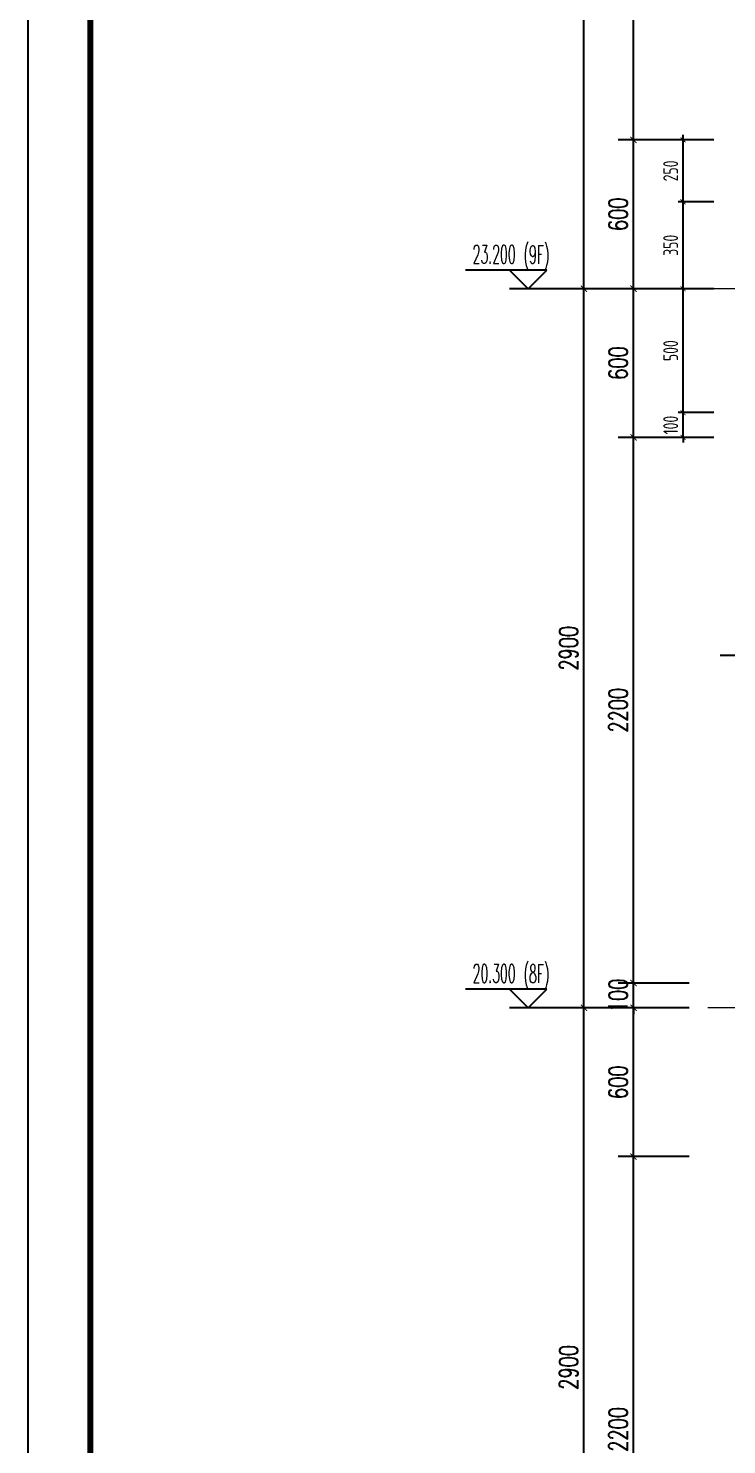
# Model space of a CAD drawing. Extents: x -668857 to 154266, y -275694 to 291306.
# Drawn here: x 23057 to 25876, y 156037 to 161749 of the extents above; entities that cross this region are included whole.
import ezdxf

# ---------------------------------------------------------------- set-up
doc = ezdxf.new("R2010")
doc.units = 0
doc.header["$LTSCALE"] = 1000
doc.linetypes.add('DOTE', pattern=[2.42, 2, -0.2, 0.02, -0.2])
doc.layers.get('0').update_dxf_attribs({"linetype": 'CONTINUOUS'})
doc.layers.get('DEFPOINTS').update_dxf_attribs({"linetype": 'CONTINUOUS'})
for name, color, linetype in [('DIM', 2, 'CONTINUOUS'), ('DIM_ELEV', 3, 'CONTINUOUS'), ('DIM_IDEN', 67, 'CONTINUOUS'), ('PUB_DIM', 3, 'CONTINUOUS'), ('PUB_TEXT', 2, 'CONTINUOUS'), ('yichutu', 7, 'CONTINUOUS')]:
    doc.layers.add(name, color=color, linetype=linetype)
doc.layers.add('DOTE', color=19, linetype='DOTE', lineweight=9)
doc.layers.add('图框', color=9, linetype='CONTINUOUS', lineweight=18)
doc.styles.add('_TCH_DIM', font='SIMPLEX.shx', dxfattribs={"width": 0.7, "bigfont": 'GBCBIG.shx'})
doc.styles.add('_TCH_DIM_T3', font='SIMPLEX', dxfattribs={"width": 0.705882, "bigfont": 'GBCBIG'})
doc.styles.add('TSSD_DIMENSION', font='Tssdeng.shx', dxfattribs={"width": 0.7, "bigfont": 'tssdchn.shx'})
doc.dimstyles.new('_TCH_ARCH&&25', dxfattribs={"dimtxt": 74.375, "dimasz": 25, "dimexe": 62.5, "dimexo": 75, "dimgap": 25, "dimtad": 1, "dimdec": 0, "dimzin": 0, "dimdsep": 46, "dimtxsty": '_TCH_DIM_T3', "dimblk": 'ARCHTICK', "dimcen": 0.09, "dimclrt": 7, "dimazin": 0, "dimtfac": 1, "dimtdec": 0, "dimtix": 1, "dimtmove": 2, "dimatfit": 3, "dimldrblk": 'ARCHTICK', "dimfxl": 0, "dimtolj": 1, "dimtzin": 0, "dimarcsym": 0})
doc.dimstyles.new('TSSD_20_20', dxfattribs={"dimtxt": 60, "dimasz": 20, "dimexe": 20, "dimexo": 50, "dimgap": 20, "dimtad": 1, "dimdec": 0, "dimzin": 0, "dimdsep": 46, "dimtxsty": 'TSSD_DIMENSION', "dimblk": 'ARCHTICK', "dimblk1": 'ARCHTICK', "dimblk2": 'ARCHTICK', "dimcen": 0, "dimdle": 20, "dimclrt": 7, "dimadec": 0, "dimazin": 0, "dimtfac": 1, "dimtdec": 0, "dimtix": 1, "dimtmove": 2, "dimatfit": 3, "dimfxl": 0, "dimtolj": 1, "dimtzin": 0, "dimarcsym": 0})

# ---------------------------------------------------------------- blocks, each defined once
blk = doc.blocks.new('GFDDDDRG')
at = {"layer": '图框'}
blk.add_lwpolyline([(923310, -107437), (923310, -159999), (893610, -159999), (893610, -107437)], close=True, dxfattribs=at)
blk.add_lwpolyline([(923310, -107437), (923310, -159999), (893610, -159999), (893610, -107437)], close=True, dxfattribs=at)
at = {"layer": '图框', "const_width": 50}
blk.add_lwpolyline([(894110, -159499), (922810, -159499), (922810, -108687), (894110, -108687)], close=True, dxfattribs=at)
blk = doc.blocks.new('yct-1051-594-26275-14850-25-1002.0')
at = {"layer": 'yichutu', "color": 7}
blk.add_lwpolyline([(0, 0), (0, 14850), (26275, 14850), (26275, 0)], close=True, dxfattribs=at)
blk = doc.blocks.new('_ArchTick')
at = {"color": 0, "linetype": 'ByBlock', "const_width": 0.15}
blk.add_lwpolyline([(-0.5, -0.5), (0.5, 0.5)], dxfattribs=at)
blk = doc.blocks.new('*D3156')
at = {"layer": 'DEFPOINTS', "color": 0}
for p in [(25699.6, 161299), (25874.3, 161299), (25874.3, 161049)]:
    blk.add_point(p, dxfattribs=at)
at = {"layer": 'DIM', "color": 0, "lineweight": -2}
for p, q in [((25824.3, 161299), (25679.6, 161299)), ((25699.6, 161029), (25699.6, 161319)), ((25824.3, 161049), (25679.6, 161049))]:
    blk.add_line(p, q, dxfattribs=at)
at = {"layer": 'DIM', "color": 0, "lineweight": -2, "xscale": 20, "yscale": 20, "zscale": 20}
for p, rotation in [((25699.6, 161299), 90), ((25699.6, 161049), 270)]:
    blk.add_blockref('_ArchTick', p, dxfattribs=dict(at, rotation=rotation))
at = {"layer": 'DIM', "color": 7, "insert": (25649.6, 161174), "char_height": 60, "attachment_point": 5, "rotation": 90, "style": 'TSSD_DIMENSION'}
blk.add_mtext('\\A1;250', dxfattribs=at)
blk = doc.blocks.new('*D3157')
at = {"layer": 'DEFPOINTS', "color": 0}
for p in [(25699.6, 161049), (25874.3, 161049), (25874.3, 160699)]:
    blk.add_point(p, dxfattribs=at)
at = {"layer": 'DIM', "color": 0, "lineweight": -2}
for p, q in [((25699.6, 160679), (25699.6, 161069)), ((25824.3, 161049), (25679.6, 161049)), ((25824.3, 160699), (25679.6, 160699))]:
    blk.add_line(p, q, dxfattribs=at)
at = {"layer": 'DIM', "color": 0, "lineweight": -2, "xscale": 20, "yscale": 20, "zscale": 20}
for p, rotation in [((25699.6, 161049), 90), ((25699.6, 160699), 270)]:
    blk.add_blockref('_ArchTick', p, dxfattribs=dict(at, rotation=rotation))
at = {"layer": 'DIM', "color": 7, "insert": (25649.6, 160874), "char_height": 60, "attachment_point": 5, "rotation": 90, "style": 'TSSD_DIMENSION'}
blk.add_mtext('\\A1;350', dxfattribs=at)
blk = doc.blocks.new('*D3169')
at = {"layer": 'DEFPOINTS', "color": 0}
for p in [(25499.6, 157199), (25799.6, 157199), (25799.6, 154999)]:
    blk.add_point(p, dxfattribs=at)
at = {"layer": 'PUB_DIM', "color": 0, "lineweight": -2}
for p, q in [((25724.6, 157199), (25437.1, 157199)), ((25499.6, 154999), (25499.6, 157199)), ((25724.6, 154999), (25437.1, 154999))]:
    blk.add_line(p, q, dxfattribs=at)
at = {"layer": 'PUB_DIM', "color": 0, "lineweight": -2, "xscale": 25, "yscale": 25, "zscale": 25}
for p, rotation in [((25499.6, 157199), 90), ((25499.6, 154999), 270)]:
    blk.add_blockref('_ArchTick', p, dxfattribs=dict(at, rotation=rotation))
at = {"layer": 'PUB_DIM', "color": 7, "insert": (25437.5, 156099), "char_height": 74.38, "attachment_point": 5, "rotation": 90, "style": '_TCH_DIM_T3'}
blk.add_mtext('\\A1;2200', dxfattribs=at)
blk = doc.blocks.new('*D3170')
at = {"layer": 'DEFPOINTS', "color": 0}
for p in [(25499.6, 157799), (25799.6, 157799), (25799.6, 157199)]:
    blk.add_point(p, dxfattribs=at)
at = {"layer": 'PUB_DIM', "color": 0, "lineweight": -2}
for p, q in [((25724.6, 157799), (25437.1, 157799)), ((25499.6, 157199), (25499.6, 157799)), ((25724.6, 157199), (25437.1, 157199))]:
    blk.add_line(p, q, dxfattribs=at)
at = {"layer": 'PUB_DIM', "color": 0, "lineweight": -2, "xscale": 25, "yscale": 25, "zscale": 25}
for p, rotation in [((25499.6, 157799), 90), ((25499.6, 157199), 270)]:
    blk.add_blockref('_ArchTick', p, dxfattribs=dict(at, rotation=rotation))
at = {"layer": 'PUB_DIM', "color": 7, "insert": (25437.5, 157499), "char_height": 74.38, "attachment_point": 5, "rotation": 90, "style": '_TCH_DIM_T3'}
blk.add_mtext('\\A1;600', dxfattribs=at)
blk = doc.blocks.new('*D3171')
at = {"layer": 'DEFPOINTS', "color": 0}
for p in [(25499.6, 157899), (25799.6, 157899), (25799.6, 157799)]:
    blk.add_point(p, dxfattribs=at)
at = {"layer": 'PUB_DIM', "color": 0, "lineweight": -2}
for p, q in [((25724.6, 157899), (25437.1, 157899)), ((25499.6, 157899), (25499.6, 157924)), ((25499.6, 157799), (25499.6, 157899)), ((25724.6, 157799), (25437.1, 157799)), ((25499.6, 157799), (25499.6, 157774))]:
    blk.add_line(p, q, dxfattribs=at)
at = {"layer": 'PUB_DIM', "color": 0, "lineweight": -2, "xscale": 25, "yscale": 25, "zscale": 25}
for p, rotation in [((25499.6, 157899), 270), ((25499.6, 157799), 90)]:
    blk.add_blockref('_ArchTick', p, dxfattribs=dict(at, rotation=rotation))
at = {"layer": 'PUB_DIM', "color": 7, "insert": (25437.5, 157849), "char_height": 74.38, "attachment_point": 5, "rotation": 90, "style": '_TCH_DIM_T3'}
blk.add_mtext('\\A1;100', dxfattribs=at)
blk = doc.blocks.new('*D3172')
at = {"layer": 'DEFPOINTS', "color": 0}
for p in [(25499.6, 160099), (25799.6, 160099), (25799.6, 157899)]:
    blk.add_point(p, dxfattribs=at)
at = {"layer": 'PUB_DIM', "color": 0, "lineweight": -2}
for p, q in [((25724.6, 160099), (25437.1, 160099)), ((25499.6, 157899), (25499.6, 160099)), ((25724.6, 157899), (25437.1, 157899))]:
    blk.add_line(p, q, dxfattribs=at)
at = {"layer": 'PUB_DIM', "color": 0, "lineweight": -2, "xscale": 25, "yscale": 25, "zscale": 25}
for p, rotation in [((25499.6, 160099), 90), ((25499.6, 157899), 270)]:
    blk.add_blockref('_ArchTick', p, dxfattribs=dict(at, rotation=rotation))
at = {"layer": 'PUB_DIM', "color": 7, "insert": (25437.5, 158999), "char_height": 74.38, "attachment_point": 5, "rotation": 90, "style": '_TCH_DIM_T3'}
blk.add_mtext('\\A1;2200', dxfattribs=at)
blk = doc.blocks.new('*D3173')
at = {"layer": 'DEFPOINTS', "color": 0}
for p in [(25499.6, 160699), (25799.6, 160699), (25799.6, 160099)]:
    blk.add_point(p, dxfattribs=at)
at = {"layer": 'PUB_DIM', "color": 0, "lineweight": -2}
for p, q in [((25724.6, 160699), (25437.1, 160699)), ((25499.6, 160099), (25499.6, 160699)), ((25724.6, 160099), (25437.1, 160099))]:
    blk.add_line(p, q, dxfattribs=at)
at = {"layer": 'PUB_DIM', "color": 0, "lineweight": -2, "xscale": 25, "yscale": 25, "zscale": 25}
for p, rotation in [((25499.6, 160699), 90), ((25499.6, 160099), 270)]:
    blk.add_blockref('_ArchTick', p, dxfattribs=dict(at, rotation=rotation))
at = {"layer": 'PUB_DIM', "color": 7, "insert": (25437.5, 160399), "char_height": 74.38, "attachment_point": 5, "rotation": 90, "style": '_TCH_DIM_T3'}
blk.add_mtext('\\A1;600', dxfattribs=at)
blk = doc.blocks.new('*D3174')
at = {"layer": 'DEFPOINTS', "color": 0}
for p in [(25499.6, 161299), (25799.6, 161299), (25799.6, 160699)]:
    blk.add_point(p, dxfattribs=at)
at = {"layer": 'PUB_DIM', "color": 0, "lineweight": -2}
for p, q in [((25724.6, 161299), (25437.1, 161299)), ((25499.6, 160699), (25499.6, 161299)), ((25724.6, 160699), (25437.1, 160699))]:
    blk.add_line(p, q, dxfattribs=at)
at = {"layer": 'PUB_DIM', "color": 0, "lineweight": -2, "xscale": 25, "yscale": 25, "zscale": 25}
for p, rotation in [((25499.6, 161299), 90), ((25499.6, 160699), 270)]:
    blk.add_blockref('_ArchTick', p, dxfattribs=dict(at, rotation=rotation))
at = {"layer": 'PUB_DIM', "color": 7, "insert": (25437.5, 160999), "char_height": 74.38, "attachment_point": 5, "rotation": 90, "style": '_TCH_DIM_T3'}
blk.add_mtext('\\A1;600', dxfattribs=at)
blk = doc.blocks.new('*D3175')
at = {"layer": 'DEFPOINTS', "color": 0}
for p in [(25499.6, 162999), (25799.6, 162999), (25799.6, 161299)]:
    blk.add_point(p, dxfattribs=at)
at = {"layer": 'PUB_DIM', "color": 0, "lineweight": -2}
for p, q in [((25724.6, 162999), (25437.1, 162999)), ((25499.6, 161299), (25499.6, 162999)), ((25724.6, 161299), (25437.1, 161299))]:
    blk.add_line(p, q, dxfattribs=at)
at = {"layer": 'PUB_DIM', "color": 0, "lineweight": -2, "xscale": 25, "yscale": 25, "zscale": 25}
for p, rotation in [((25499.6, 162999), 90), ((25499.6, 161299), 270)]:
    blk.add_blockref('_ArchTick', p, dxfattribs=dict(at, rotation=rotation))
at = {"layer": 'PUB_DIM', "color": 7, "insert": (25437.5, 162149), "char_height": 74.38, "attachment_point": 5, "rotation": 90, "style": '_TCH_DIM_T3'}
blk.add_mtext('\\A1;1700', dxfattribs=at)
blk = doc.blocks.new('*D3182')
at = {"layer": 'DEFPOINTS', "color": 0}
for p in [(25299.6, 157799), (25799.6, 157799), (25799.6, 154899)]:
    blk.add_point(p, dxfattribs=at)
at = {"layer": 'PUB_DIM', "color": 0, "lineweight": -2}
for p, q in [((25724.6, 157799), (25237.1, 157799)), ((25299.6, 154899), (25299.6, 157799)), ((25724.6, 154899), (25237.1, 154899))]:
    blk.add_line(p, q, dxfattribs=at)
at = {"layer": 'PUB_DIM', "color": 0, "lineweight": -2, "xscale": 25, "yscale": 25, "zscale": 25}
for p, rotation in [((25299.6, 157799), 90), ((25299.6, 154899), 270)]:
    blk.add_blockref('_ArchTick', p, dxfattribs=dict(at, rotation=rotation))
at = {"layer": 'PUB_DIM', "color": 7, "insert": (25237.5, 156349), "char_height": 74.38, "attachment_point": 5, "rotation": 90, "style": '_TCH_DIM_T3'}
blk.add_mtext('\\A1;2900', dxfattribs=at)
blk = doc.blocks.new('*D3183')
at = {"layer": 'DEFPOINTS', "color": 0}
for p in [(25299.6, 160699), (25799.6, 160699), (25799.6, 157799)]:
    blk.add_point(p, dxfattribs=at)
at = {"layer": 'PUB_DIM', "color": 0, "lineweight": -2}
for p, q in [((25724.6, 160699), (25237.1, 160699)), ((25299.6, 157799), (25299.6, 160699)), ((25724.6, 157799), (25237.1, 157799))]:
    blk.add_line(p, q, dxfattribs=at)
at = {"layer": 'PUB_DIM', "color": 0, "lineweight": -2, "xscale": 25, "yscale": 25, "zscale": 25}
for p, rotation in [((25299.6, 160699), 90), ((25299.6, 157799), 270)]:
    blk.add_blockref('_ArchTick', p, dxfattribs=dict(at, rotation=rotation))
at = {"layer": 'PUB_DIM', "color": 7, "insert": (25237.5, 159249), "char_height": 74.38, "attachment_point": 5, "rotation": 90, "style": '_TCH_DIM_T3'}
blk.add_mtext('\\A1;2900', dxfattribs=at)
blk = doc.blocks.new('*D3184')
at = {"layer": 'DEFPOINTS', "color": 0}
for p in [(25299.6, 163599), (25799.6, 163599), (25799.6, 160699)]:
    blk.add_point(p, dxfattribs=at)
at = {"layer": 'PUB_DIM', "color": 0, "lineweight": -2}
for p, q in [((25724.6, 163599), (25237.1, 163599)), ((25299.6, 160699), (25299.6, 163599)), ((25724.6, 160699), (25237.1, 160699))]:
    blk.add_line(p, q, dxfattribs=at)
at = {"layer": 'PUB_DIM', "color": 0, "lineweight": -2, "xscale": 25, "yscale": 25, "zscale": 25}
for p, rotation in [((25299.6, 163599), 90), ((25299.6, 160699), 270)]:
    blk.add_blockref('_ArchTick', p, dxfattribs=dict(at, rotation=rotation))
at = {"layer": 'PUB_DIM', "color": 7, "insert": (25237.5, 162149), "char_height": 74.38, "attachment_point": 5, "rotation": 90, "style": '_TCH_DIM_T3'}
blk.add_mtext('\\A1;2900', dxfattribs=at)
blk = doc.blocks.new('*D3428')
at = {"layer": 'DEFPOINTS', "color": 0}
for p in [(25699.6, 160699), (25874.3, 160699), (25874.3, 160199)]:
    blk.add_point(p, dxfattribs=at)
at = {"layer": 'DIM', "color": 0, "lineweight": -2}
for p, q in [((25824.3, 160699), (25679.6, 160699)), ((25699.6, 160179), (25699.6, 160719)), ((25824.3, 160199), (25679.6, 160199))]:
    blk.add_line(p, q, dxfattribs=at)
at = {"layer": 'DIM', "color": 0, "lineweight": -2, "xscale": 20, "yscale": 20, "zscale": 20}
for p, rotation in [((25699.6, 160699), 90), ((25699.6, 160199), 270)]:
    blk.add_blockref('_ArchTick', p, dxfattribs=dict(at, rotation=rotation))
at = {"layer": 'DIM', "color": 7, "insert": (25649.6, 160449), "char_height": 60, "attachment_point": 5, "rotation": 90, "style": 'TSSD_DIMENSION'}
blk.add_mtext('\\A1;500', dxfattribs=at)
blk = doc.blocks.new('*D3429')
at = {"layer": 'DEFPOINTS', "color": 0}
for p in [(25699.6, 160199), (25874.3, 160199), (25874.3, 160099)]:
    blk.add_point(p, dxfattribs=at)
at = {"layer": 'DIM', "color": 0, "lineweight": -2}
for p, q in [((25699.6, 160199), (25699.6, 160219)), ((25824.3, 160199), (25679.6, 160199)), ((25699.6, 160099), (25699.6, 160199)), ((25824.3, 160099), (25679.6, 160099)), ((25699.6, 160099), (25699.6, 160079))]:
    blk.add_line(p, q, dxfattribs=at)
at = {"layer": 'DIM', "color": 0, "lineweight": -2, "xscale": 20, "yscale": 20, "zscale": 20}
for p, rotation in [((25699.6, 160199), 270), ((25699.6, 160099), 90)]:
    blk.add_blockref('_ArchTick', p, dxfattribs=dict(at, rotation=rotation))
at = {"layer": 'DIM', "color": 7, "insert": (25649.6, 160149), "char_height": 60, "attachment_point": 5, "rotation": 90, "style": 'TSSD_DIMENSION'}
blk.add_mtext('\\A1;100', dxfattribs=at)

msp = doc.modelspace()

# ---------------------------------------------------------------- linework, layer by layer
at = {"layer": 'DIM_ELEV'}
for p, q in [((25149.65, 160774.03), (24821.65, 160774.03)), ((25074.65, 160699.03), (24999.65, 160774.03)), ((25074.65, 160699.03), (25149.65, 160774.03)), ((25499.65, 160699.03), (24999.65, 160699.03)), ((25149.65, 157874.03), (24821.65, 157874.03)), ((25074.65, 157799.03), (24999.65, 157874.03)), ((25074.65, 157799.03), (25149.65, 157874.03)), ((25499.65, 157799.03), (24999.65, 157799.03))]:
    msp.add_line(p, q, dxfattribs=at)
at = {"layer": 'DIM_IDEN'}
msp.add_line((26813.23, 159220.34), (25849.49, 159220.34), dxfattribs=at)
at = {"layer": 'DOTE', "color": 1, "linetype": 'DOTE', "ltscale": 0.2}
for p, q in [((29568.37, 160699.03), (25799.65, 160699.03)), ((29568.37, 157799.03), (25799.65, 157799.03))]:
    msp.add_line(p, q, dxfattribs=at)

# ---------------------------------------------------------------- block references
at = {"xscale": 0.5, "yscale": 0.5, "zscale": 0.5}
msp.add_blockref('GFDDDDRG', (-423747.88, 220925.54), dxfattribs=at)
at = {"layer": 'yichutu', "rotation": 270}
msp.add_blockref('yct-1051-594-26275-14850-25-1002.0', (23057.01, 167207.06), dxfattribs=at)

# ---------------------------------------------------------------- texts
at = {"layer": 'PUB_TEXT', "style": '_TCH_DIM', "width": 0.494118}
for s, p in [('23.200', (24850.55, 160800.28)), ('(9F)', (25055.95, 160799.06)), ('(8F)', (25055.95, 157899.06)), ('20.300', (24850.55, 157900.28))]:
    msp.add_text(s, height=74.375, dxfattribs=at).set_placement(p)

# ---------------------------------------------------------------- dimensions: what is measured, and where the dimension line sits
at = {"layer": 'DIM'}
for p1, p2, picture, middle in [((25874.26, 161049.03), (25874.26, 161299.03), '*D3156', (25649.65, 161174.03)), ((25874.26, 160699.03), (25874.26, 161049.03), '*D3157', (25649.65, 160874.03)), ((25874.26, 160199.03), (25874.26, 160699.03), '*D3428', (25649.65, 160449.03)), ((25874.26, 160099.03), (25874.26, 160199.03), '*D3429', (25649.65, 160149.03))]:
    dim = msp.add_aligned_dim(p1=p1, p2=p2, distance=174.61, dimstyle='TSSD_20_20', dxfattribs=at)
    dim.commit()
    dim.dimension.update_dxf_attribs({"geometry": picture, "text_midpoint": middle})
at = {"layer": 'PUB_DIM'}
for p1, p2, distance, picture, middle in [((25799.65, 160699.03), (25799.65, 163599.03), 500, '*D3184', (25237.46, 162149.03)), ((25799.65, 161299.03), (25799.65, 162999.03), 300, '*D3175', (25437.46, 162149.03)), ((25799.65, 160699.03), (25799.65, 161299.03), 300, '*D3174', (25437.46, 160999.03)), ((25799.65, 157799.03), (25799.65, 160699.03), 500, '*D3183', (25237.46, 159249.03)), ((25799.65, 160099.03), (25799.65, 160699.03), 300, '*D3173', (25437.46, 160399.03)), ((25799.65, 157899.03), (25799.65, 160099.03), 300, '*D3172', (25437.46, 158999.03)), ((25799.65, 157799.03), (25799.65, 157899.03), 300, '*D3171', (25437.46, 157849.03)), ((25799.65, 154899.03), (25799.65, 157799.03), 500, '*D3182', (25237.46, 156349.03)), ((25799.65, 157199.03), (25799.65, 157799.03), 300, '*D3170', (25437.46, 157499.03)), ((25799.65, 154999.03), (25799.65, 157199.03), 300, '*D3169', (25437.46, 156099.03))]:
    dim = msp.add_aligned_dim(p1=p1, p2=p2, distance=distance, dimstyle='_TCH_ARCH&&25', dxfattribs=at)
    dim.commit()
    dim.dimension.update_dxf_attribs({"geometry": picture, "text_midpoint": middle})

doc.saveas('drawing.dxf')
